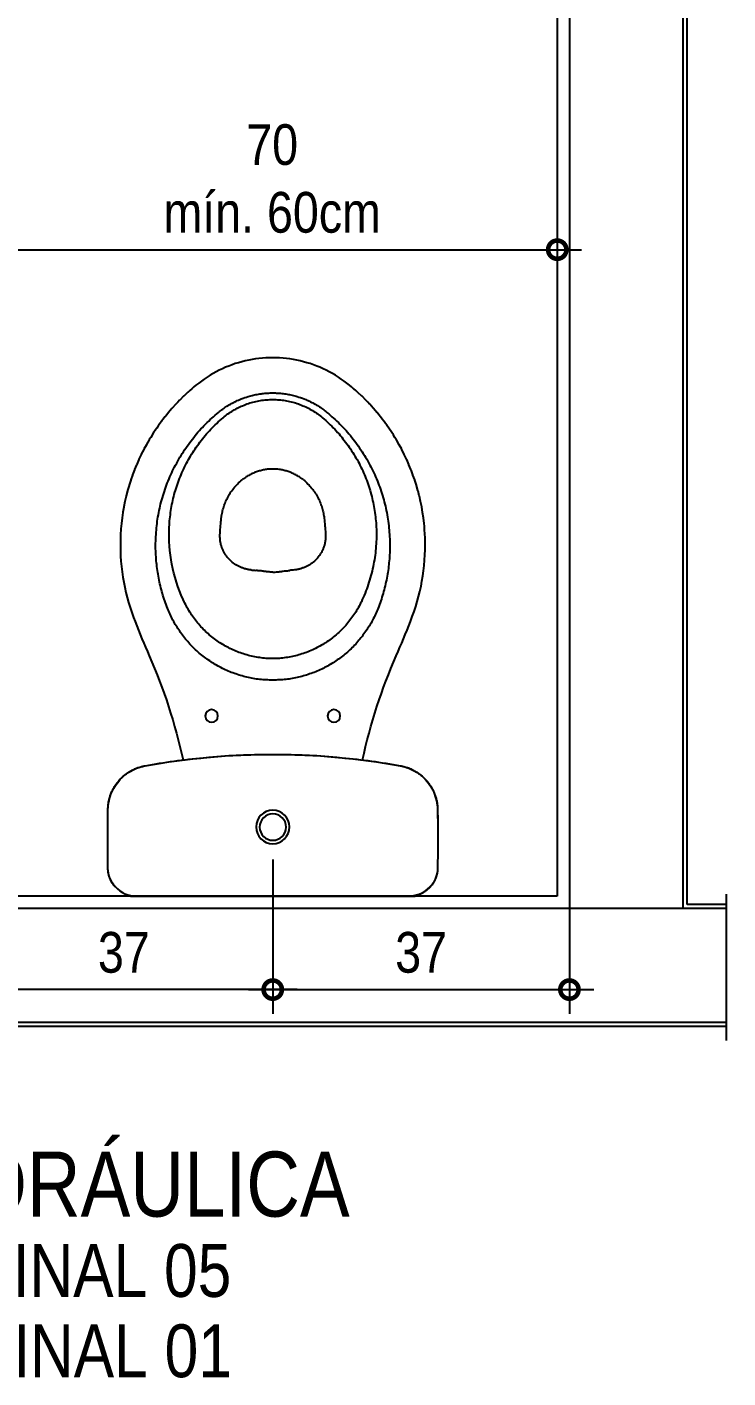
# Model space of a CAD drawing. Header units: metres. Extents: x 3 to 168, y -142 to 28.
# Drawn here: x 33.081 to 33.944, y -58.241 to -56.579 of the extents above; entities that cross this region are included whole.
import ezdxf

# ---------------------------------------------------------------- set-up
doc = ezdxf.new("R2010")
doc.units = ezdxf.units.M
for name, color, linetype in [('ARQ-ALV ACAB', 4, 'Continuous'), ('ARQ-ALV OSSO', 5, 'Continuous'), ('ARQ-AUX', 7, 'Continuous'), ('ARQ-DIM', 2, 'Continuous'), ('ARQ-HID', 2, 'Continuous'), ('ARQ-TXT', 2, 'Continuous')]:
    doc.layers.add(name, color=color, linetype=linetype)
doc.styles.add('Adesa', font='ARIALN.TTF')
doc.dimstyles.new('ADESA 1-0025', dxfattribs={"dimtxt": 0.05, "dimasz": 0.045, "dimexe": 0.03, "dimexo": 0.04, "dimgap": 0.02, "dimtad": 1, "dimtoh": 1, "dimdec": 0, "dimlfac": 100, "dimzin": 4, "dimtxsty": 'Adesa', "dimblk": 'DOTSMALL', "dimcen": 1, "dimdle": 0.03, "dimclrd": 1, "dimclre": 1, "dimclrt": 256, "dimazin": 1, "dimtm": 1e-09, "dimtfac": 1, "dimtdec": 0, "dimtix": 1, "dimtmove": 2, "dimatfit": 0, "dimldrblk": 'DOTSMALL', "dimfxl": 0.8, "dimtvp": 2, "dimtolj": 1, "dimtzin": 0, "dimarcsym": 0})

# ---------------------------------------------------------------- blocks, each defined once
blk = doc.blocks.new('ARQ-HID-BACIA CX')
blk.add_line((-0.0001, -0.175), (-0.0001, 0.175))
for points in [[(-0.0137, -0.1957), (-0.0142, -0.196), (-0.0147, -0.1964), (-0.0153, -0.1968), (-0.0158, -0.1971), (-0.0163, -0.1975), (-0.0168, -0.1978), (-0.0174, -0.1981), (-0.0179, -0.1984), (-0.0185, -0.1987), (-0.019, -0.199), (-0.0196, -0.1993), (-0.0202, -0.1995), (-0.0207, -0.1998), (-0.0213, -0.2), (-0.0219, -0.2003), (-0.0225, -0.2005), (-0.0231, -0.2007), (-0.0237, -0.2009), (-0.0243, -0.2011), (-0.0249, -0.2013), (-0.0255, -0.2015), (-0.0261, -0.2016), (-0.0267, -0.2018), (-0.0273, -0.2019), (-0.0279, -0.2021), (-0.0285, -0.2022), (-0.0292, -0.2023), (-0.0298, -0.2024), (-0.0304, -0.2025), (-0.031, -0.2025), (-0.0316, -0.2026), (-0.0323, -0.2026), (-0.0329, -0.2027), (-0.0335, -0.2027), (-0.0342, -0.2027, -0.00878), (-0.1068, -0.2028), (-0.1079, -0.2027), (-0.1091, -0.2026), (-0.1102, -0.2026), (-0.1114, -0.2025), (-0.1125, -0.2024), (-0.1136, -0.2022), (-0.1148, -0.2021), (-0.1159, -0.2019), (-0.117, -0.2017), (-0.1181, -0.2014), (-0.1192, -0.2012), (-0.1203, -0.2009), (-0.1214, -0.2006), (-0.1225, -0.2002), (-0.1236, -0.1999), (-0.1247, -0.1995), (-0.1258, -0.1991), (-0.1268, -0.1987), (-0.1279, -0.1982), (-0.1289, -0.1978), (-0.13, -0.1973), (-0.131, -0.1968), (-0.132, -0.1962), (-0.133, -0.1957), (-0.134, -0.1951), (-0.135, -0.1945), (-0.1359, -0.1939), (-0.1369, -0.1933), (-0.1378, -0.1926), (-0.1388, -0.192), (-0.1397, -0.1913), (-0.1406, -0.1906), (-0.1415, -0.1899), (-0.1423, -0.1891), (-0.1432, -0.1884), (-0.144, -0.1876), (-0.1449, -0.1868), (-0.1457, -0.186), (-0.1465, -0.1851), (-0.1472, -0.1843), (-0.148, -0.1834), (-0.1487, -0.1826), (-0.1494, -0.1817), (-0.1501, -0.1808), (-0.1508, -0.1799), (-0.1515, -0.1789), (-0.1521, -0.178), (-0.1527, -0.177), (-0.1533, -0.1761), (-0.1539, -0.1751), (-0.1545, -0.1741), (-0.155, -0.1731), (-0.1556, -0.1721), (-0.1561, -0.171), (-0.1566, -0.17), (-0.157, -0.169), (-0.1575, -0.1679), (-0.1579, -0.1668), (-0.1583, -0.1658), (-0.1586, -0.1647), (-0.159, -0.1636), (-0.1593, -0.1625), (-0.1596, -0.1614), (-0.1598, -0.1603), (-0.1601, -0.1592), (-0.1604, -0.158), (-0.1606, -0.1569), (-0.1614, -0.1525), (-0.1622, -0.148), (-0.1629, -0.1436), (-0.1636, -0.1392), (-0.1643, -0.1347), (-0.165, -0.1302), (-0.1657, -0.1258), (-0.1663, -0.1213), (-0.1669, -0.1169), (-0.1675, -0.1124), (-0.168, -0.1079), (-0.1686, -0.1034), (-0.1691, -0.099), (-0.1696, -0.0945), (-0.1701, -0.09), (-0.1705, -0.0855), (-0.1709, -0.081), (-0.1713, -0.0765), (-0.1717, -0.072), (-0.1721, -0.0675), (-0.1724, -0.0631), (-0.1727, -0.0586), (-0.173, -0.0541), (-0.1733, -0.0496), (-0.1735, -0.0451), (-0.1737, -0.0406), (-0.1739, -0.0361), (-0.1741, -0.0315), (-0.1742, -0.027), (-0.1744, -0.0225), (-0.1745, -0.018), (-0.1745, -0.0135), (-0.1746, -0.009), (-0.1746, -0.0045), (-0.1746, 0), (-0.1746, 0.0045), (-0.1746, 0.009), (-0.1745, 0.0135), (-0.1745, 0.018), (-0.1744, 0.0225), (-0.1742, 0.027), (-0.1741, 0.0315), (-0.1739, 0.0361), (-0.1737, 0.0406), (-0.1735, 0.0451), (-0.1733, 0.0496), (-0.173, 0.0541), (-0.1727, 0.0586), (-0.1724, 0.0631), (-0.1721, 0.0675), (-0.1717, 0.072), (-0.1713, 0.0765), (-0.1709, 0.081), (-0.1705, 0.0855), (-0.1701, 0.09), (-0.1696, 0.0945), (-0.1691, 0.099), (-0.1686, 0.1034), (-0.168, 0.1079), (-0.1675, 0.1124), (-0.1669, 0.1169), (-0.1663, 0.1213), (-0.1657, 0.1258), (-0.165, 0.1302), (-0.1643, 0.1347), (-0.1636, 0.1392), (-0.1629, 0.1436), (-0.1622, 0.148), (-0.1614, 0.1525), (-0.1606, 0.1569), (-0.1604, 0.158), (-0.1601, 0.1592), (-0.1598, 0.1603), (-0.1596, 0.1614), (-0.1593, 0.1625), (-0.159, 0.1636), (-0.1586, 0.1647), (-0.1583, 0.1658), (-0.1579, 0.1668), (-0.1575, 0.1679), (-0.157, 0.169), (-0.1566, 0.17), (-0.1561, 0.171), (-0.1556, 0.1721), (-0.155, 0.1731), (-0.1545, 0.1741), (-0.1539, 0.1751), (-0.1533, 0.1761), (-0.1527, 0.177), (-0.1521, 0.178), (-0.1515, 0.1789), (-0.1508, 0.1799), (-0.1501, 0.1808), (-0.1494, 0.1817), (-0.1487, 0.1826), (-0.148, 0.1834), (-0.1472, 0.1843), (-0.1465, 0.1851), (-0.1457, 0.186), (-0.1449, 0.1868), (-0.144, 0.1876), (-0.1432, 0.1884), (-0.1423, 0.1891), (-0.1415, 0.1899), (-0.1406, 0.1906), (-0.1397, 0.1913), (-0.1388, 0.192), (-0.1378, 0.1926), (-0.1369, 0.1933), (-0.1359, 0.1939), (-0.135, 0.1945), (-0.134, 0.1951), (-0.133, 0.1957), (-0.132, 0.1962), (-0.131, 0.1968), (-0.13, 0.1973), (-0.1289, 0.1978), (-0.1279, 0.1982), (-0.1268, 0.1987), (-0.1258, 0.1991), (-0.1247, 0.1995), (-0.1236, 0.1999), (-0.1225, 0.2002), (-0.1214, 0.2006), (-0.1203, 0.2009), (-0.1192, 0.2012), (-0.1181, 0.2014), (-0.117, 0.2017), (-0.1159, 0.2019), (-0.1148, 0.2021), (-0.1136, 0.2022), (-0.1125, 0.2024), (-0.1114, 0.2025), (-0.1102, 0.2026), (-0.1091, 0.2026), (-0.1079, 0.2027), (-0.1068, 0.2028, -0.00878), (-0.0342, 0.2027), (-0.0335, 0.2027), (-0.0329, 0.2027), (-0.0323, 0.2026), (-0.0316, 0.2026), (-0.031, 0.2025), (-0.0304, 0.2025), (-0.0298, 0.2024), (-0.0292, 0.2023), (-0.0285, 0.2022), (-0.0279, 0.2021), (-0.0273, 0.2019), (-0.0267, 0.2018), (-0.0261, 0.2016), (-0.0255, 0.2015), (-0.0249, 0.2013), (-0.0243, 0.2011), (-0.0237, 0.2009), (-0.0231, 0.2007), (-0.0225, 0.2005), (-0.0219, 0.2003), (-0.0213, 0.2), (-0.0207, 0.1998), (-0.0202, 0.1995), (-0.0196, 0.1993), (-0.019, 0.199), (-0.0185, 0.1987), (-0.0179, 0.1984), (-0.0174, 0.1981), (-0.0168, 0.1978), (-0.0163, 0.1975), (-0.0158, 0.1971), (-0.0153, 0.1968), (-0.0147, 0.1964), (-0.0142, 0.196), (-0.0137, 0.1957)], [(-0.1676, 0.1104), (-0.1678, 0.1104), (-0.176, 0.1123), (-0.1842, 0.1142), (-0.1925, 0.1163), (-0.2008, 0.1185), (-0.209, 0.1208), (-0.2171, 0.1231), (-0.2253, 0.1256), (-0.2335, 0.1282), (-0.2415, 0.1309), (-0.2493, 0.1336), (-0.2571, 0.1363), (-0.2648, 0.1392), (-0.2725, 0.1422), (-0.2803, 0.1453), (-0.288, 0.1486), (-0.2958, 0.1519, 0.011149), (-0.3381, 0.1694), (-0.3442, 0.1717), (-0.3503, 0.1739), (-0.3564, 0.1759), (-0.3626, 0.1778), (-0.3689, 0.1795), (-0.3751, 0.181), (-0.3815, 0.1824), (-0.3878, 0.1836), (-0.3942, 0.1847), (-0.4006, 0.1855), (-0.407, 0.1863), (-0.4135, 0.1868), (-0.42, 0.1872), (-0.4264, 0.1875), (-0.4329, 0.1875), (-0.4381, 0.1875), (-0.4384, 0.1875), (-0.4417, 0.1874), (-0.4449, 0.1872), (-0.4453, 0.1872), (-0.4517, 0.1868), (-0.4521, 0.1868), (-0.4553, 0.1865), (-0.4585, 0.1862), (-0.4589, 0.1862), (-0.4653, 0.1854), (-0.4657, 0.1853), (-0.472, 0.1844), (-0.4724, 0.1844), (-0.4788, 0.1833), (-0.4792, 0.1832), (-0.4855, 0.1819), (-0.4859, 0.1818), (-0.4921, 0.1804), (-0.4925, 0.1803), (-0.4988, 0.1787), (-0.4991, 0.1786), (-0.5053, 0.1768), (-0.5057, 0.1767), (-0.5118, 0.1747), (-0.5122, 0.1746), (-0.5183, 0.1725), (-0.5187, 0.1724), (-0.5247, 0.1701), (-0.5251, 0.17), (-0.531, 0.1675), (-0.5314, 0.1674), (-0.5373, 0.1648), (-0.5376, 0.1646), (-0.5435, 0.1618), (-0.5438, 0.1617), (-0.5467, 0.1602), (-0.5496, 0.1588), (-0.5499, 0.1586), (-0.5556, 0.1555), (-0.5559, 0.1553), (-0.5587, 0.1537), (-0.5615, 0.1521), (-0.5618, 0.1519), (-0.5646, 0.1502), (-0.5674, 0.1485), (-0.5677, 0.1484), (-0.5704, 0.1466), (-0.5731, 0.1448), (-0.5734, 0.1446), (-0.5761, 0.1428), (-0.5788, 0.1409), (-0.579, 0.1407), (-0.5817, 0.1388), (-0.5843, 0.1369), (-0.5846, 0.1367), (-0.5872, 0.1347), (-0.5897, 0.1327), (-0.59, 0.1325), (-0.5925, 0.1305), (-0.595, 0.1284), (-0.5953, 0.1282), (-0.6002, 0.124), (-0.6005, 0.1237), (-0.6053, 0.1194), (-0.6055, 0.1191), (-0.6079, 0.1169), (-0.6102, 0.1146), (-0.6105, 0.1144), (-0.6151, 0.1098), (-0.6153, 0.1095), (-0.6197, 0.1048), (-0.62, 0.1045), (-0.6221, 0.1021), (-0.6243, 0.0997), (-0.6245, 0.0994), (-0.6266, 0.097), (-0.6287, 0.0945), (-0.6314, 0.0911), (-0.6339, 0.0877), (-0.6364, 0.0842), (-0.6388, 0.0807), (-0.641, 0.0771), (-0.6432, 0.0734), (-0.6452, 0.0696), (-0.6472, 0.0658), (-0.649, 0.062), (-0.6508, 0.0581), (-0.6524, 0.0541), (-0.6539, 0.0501), (-0.6553, 0.0461), (-0.6565, 0.042), (-0.6577, 0.0379), (-0.6587, 0.0338), (-0.6596, 0.0296), (-0.6604, 0.0254), (-0.6611, 0.0212), (-0.6617, 0.017), (-0.6621, 0.0128), (-0.6624, 0.0085), (-0.6626, 0.0043), (-0.6626, 0), (-0.6626, -0.0043), (-0.6624, -0.0085), (-0.6621, -0.0128), (-0.6617, -0.017), (-0.6611, -0.0212), (-0.6604, -0.0254), (-0.6596, -0.0296), (-0.6587, -0.0338), (-0.6577, -0.0379), (-0.6565, -0.042), (-0.6553, -0.0461), (-0.6539, -0.0501), (-0.6524, -0.0541), (-0.6508, -0.0581), (-0.649, -0.062), (-0.6472, -0.0658), (-0.6452, -0.0696), (-0.6432, -0.0734), (-0.641, -0.0771), (-0.6388, -0.0807), (-0.6364, -0.0842), (-0.6339, -0.0877), (-0.6314, -0.0911), (-0.6287, -0.0945), (-0.6266, -0.097), (-0.6245, -0.0994), (-0.6243, -0.0997), (-0.6221, -0.1021), (-0.62, -0.1045), (-0.6197, -0.1048), (-0.6153, -0.1095), (-0.6151, -0.1098), (-0.6105, -0.1144), (-0.6102, -0.1146), (-0.6079, -0.1169), (-0.6055, -0.1191), (-0.6053, -0.1194), (-0.6005, -0.1237), (-0.6002, -0.124), (-0.5953, -0.1282), (-0.595, -0.1284), (-0.5925, -0.1305), (-0.59, -0.1325), (-0.5897, -0.1327), (-0.5872, -0.1347), (-0.5846, -0.1367), (-0.5843, -0.1369), (-0.5817, -0.1388), (-0.579, -0.1407), (-0.5788, -0.1409), (-0.5761, -0.1428), (-0.5734, -0.1446), (-0.5731, -0.1448), (-0.5704, -0.1466), (-0.5677, -0.1484), (-0.5674, -0.1485), (-0.5646, -0.1502), (-0.5618, -0.1519), (-0.5615, -0.1521), (-0.5587, -0.1537), (-0.5559, -0.1553), (-0.5556, -0.1555), (-0.5499, -0.1586), (-0.5496, -0.1588), (-0.5467, -0.1602), (-0.5438, -0.1617), (-0.5435, -0.1618), (-0.5376, -0.1646), (-0.5373, -0.1648), (-0.5314, -0.1674), (-0.531, -0.1675), (-0.5251, -0.17), (-0.5247, -0.1701), (-0.5187, -0.1724), (-0.5183, -0.1725), (-0.5122, -0.1746), (-0.5118, -0.1747), (-0.5057, -0.1767), (-0.5053, -0.1768), (-0.4991, -0.1786), (-0.4988, -0.1787), (-0.4925, -0.1803), (-0.4921, -0.1804), (-0.4859, -0.1818), (-0.4855, -0.1819), (-0.4792, -0.1832), (-0.4788, -0.1833), (-0.4724, -0.1844), (-0.472, -0.1844), (-0.4657, -0.1853), (-0.4653, -0.1854), (-0.4589, -0.1862), (-0.4585, -0.1862), (-0.4553, -0.1865), (-0.4521, -0.1868), (-0.4517, -0.1868), (-0.4453, -0.1872), (-0.4449, -0.1872), (-0.4417, -0.1874), (-0.4384, -0.1875), (-0.4381, -0.1875), (-0.4316, -0.1875), (-0.4251, -0.1874), (-0.4186, -0.1872), (-0.4121, -0.1867), (-0.4057, -0.1861), (-0.3992, -0.1854), (-0.3928, -0.1844), (-0.3864, -0.1834), (-0.3801, -0.1821), (-0.3738, -0.1807), (-0.3675, -0.1791), (-0.3613, -0.1774), (-0.3551, -0.1755), (-0.349, -0.1735), (-0.3429, -0.1713), (-0.3381, -0.1694, 0.011149), (-0.2958, -0.1519), (-0.288, -0.1486), (-0.2803, -0.1453), (-0.2725, -0.1422), (-0.2648, -0.1392), (-0.2571, -0.1363), (-0.2493, -0.1336), (-0.2415, -0.1309), (-0.2335, -0.1282), (-0.2253, -0.1256), (-0.2171, -0.1231), (-0.209, -0.1208), (-0.2008, -0.1185), (-0.1925, -0.1163), (-0.1842, -0.1142), (-0.176, -0.1123), (-0.1678, -0.1104), (-0.1676, -0.1104)], [(-0.0131, 0.195, 0.018828), (-0.0135, 0.1954)], [(-0.0133, -0.1951), (-0.0133, -0.1951), (-0.0133, -0.1951), (-0.0133, -0.1951), (-0.0132, -0.1951), (-0.0132, -0.195), (-0.0132, -0.195), (-0.0131, -0.1949), (-0.013, -0.1948), (-0.0129, -0.1947), (-0.0128, -0.1946), (-0.0126, -0.1945), (-0.0125, -0.1943), (-0.0116, -0.1935, 0.212488), (-0.0001, -0.1677), (-0.0001, 0.1677, 0.212488), (-0.0116, 0.1935), (-0.0125, 0.1943), (-0.0126, 0.1945), (-0.0128, 0.1946), (-0.0129, 0.1947), (-0.013, 0.1948), (-0.0131, 0.1949), (-0.0132, 0.195), (-0.0132, 0.195), (-0.0132, 0.1951), (-0.0133, 0.1951), (-0.0133, 0.1951), (-0.0133, 0.1951)], [(-0.0123, 0.1942, 0.002919), (-0.0115, 0.1935)], [(-0.5122, 0.0378), (-0.511, 0.0393), (-0.5098, 0.0407), (-0.5085, 0.042), (-0.5072, 0.0433), (-0.5059, 0.0446), (-0.5046, 0.0458), (-0.5032, 0.047), (-0.5018, 0.0482), (-0.5004, 0.0493), (-0.499, 0.0503), (-0.4975, 0.0514), (-0.496, 0.0523), (-0.4946, 0.0533), (-0.493, 0.0542), (-0.4915, 0.055), (-0.49, 0.0558), (-0.4884, 0.0566), (-0.4869, 0.0573), (-0.4853, 0.058), (-0.4838, 0.0587), (-0.4822, 0.0593), (-0.4806, 0.0598), (-0.4791, 0.0603), (-0.4775, 0.0608), (-0.4759, 0.0613), (-0.4744, 0.0617), (-0.4728, 0.062), (-0.4713, 0.0623), (-0.4697, 0.0626), (-0.4682, 0.0629), (-0.4667, 0.0631), (-0.4651, 0.0633, -0.008966), (-0.4466, 0.0649, -0.016113), (-0.4436, 0.065), (-0.4426, 0.065), (-0.4418, 0.065), (-0.4409, 0.0649), (-0.4401, 0.0649), (-0.4393, 0.0648), (-0.4384, 0.0647), (-0.4376, 0.0646), (-0.4368, 0.0645), (-0.436, 0.0644), (-0.4352, 0.0642), (-0.4344, 0.064), (-0.4336, 0.0639), (-0.4328, 0.0637), (-0.4321, 0.0635), (-0.4313, 0.0632), (-0.4305, 0.063), (-0.4298, 0.0627), (-0.429, 0.0625), (-0.4282, 0.0622), (-0.4275, 0.0619), (-0.4267, 0.0616), (-0.426, 0.0612), (-0.4253, 0.0609), (-0.4245, 0.0605), (-0.4238, 0.0602), (-0.423, 0.0598), (-0.4223, 0.0593), (-0.4216, 0.0589), (-0.4209, 0.0585), (-0.4201, 0.058), (-0.4194, 0.0575), (-0.4187, 0.057), (-0.4174, 0.056), (-0.416, 0.0549), (-0.4148, 0.0537), (-0.4135, 0.0525), (-0.4123, 0.0512), (-0.4111, 0.0499), (-0.41, 0.0485), (-0.4089, 0.047), (-0.4079, 0.0455), (-0.407, 0.0439), (-0.4061, 0.0422), (-0.4053, 0.0406), (-0.4049, 0.0397), (-0.4045, 0.0389), (-0.4042, 0.038), (-0.4039, 0.0372), (-0.4036, 0.0363), (-0.4033, 0.0354), (-0.403, 0.0346), (-0.4028, 0.0337), (-0.4025, 0.0328), (-0.4023, 0.0319), (-0.4021, 0.0311), (-0.402, 0.0302), (-0.4018, 0.0293), (-0.4017, 0.0285), (-0.4016, 0.0276), (-0.4015, 0.0267, -0.000598), (-0.4009, 0.0209)], [(-0.3986, 0, 0.006359), (-0.3992, 0.0061), (-0.3992, 0.0064), (-0.3992, 0.0066), (-0.3993, 0.0072), (-0.3993, 0.0075), (-0.3993, 0.0077), (-0.3994, 0.0083), (-0.3994, 0.0086), (-0.3995, 0.0091), (-0.3995, 0.0094), (-0.3996, 0.01), (-0.3996, 0.0103), (-0.3997, 0.0108), (-0.3998, 0.0117), (-0.3999, 0.0123), (-0.4, 0.0129), (-0.4002, 0.0144), (-0.4003, 0.0154), (-0.4003, 0.0159), (-0.4004, 0.0164), (-0.4005, 0.0169), (-0.4005, 0.0174), (-0.4006, 0.0179), (-0.4006, 0.0184), (-0.4007, 0.0189), (-0.4008, 0.0194), (-0.4008, 0.0199), (-0.4009, 0.0204), (-0.4009, 0.0209)], [(-0.3986, 0, -0.006359), (-0.3992, -0.0061), (-0.3992, -0.0064), (-0.3992, -0.0066), (-0.3993, -0.0072), (-0.3993, -0.0075), (-0.3993, -0.0077), (-0.3994, -0.0083), (-0.3994, -0.0086), (-0.3995, -0.0091), (-0.3995, -0.0094), (-0.3996, -0.01), (-0.3996, -0.0103), (-0.3997, -0.0108), (-0.3998, -0.0117), (-0.3999, -0.0123), (-0.4, -0.0129), (-0.4002, -0.0144), (-0.4003, -0.0154), (-0.4003, -0.0159), (-0.4004, -0.0164), (-0.4005, -0.0169), (-0.4005, -0.0174), (-0.4006, -0.0179), (-0.4006, -0.0184), (-0.4007, -0.0189), (-0.4008, -0.0194), (-0.4008, -0.0199), (-0.4009, -0.0204), (-0.4009, -0.0209)], [(-0.4015, -0.0267), (-0.4016, -0.0276), (-0.4017, -0.0285), (-0.4018, -0.0293), (-0.402, -0.0302), (-0.4021, -0.0311), (-0.4023, -0.0319), (-0.4025, -0.0328), (-0.4028, -0.0337), (-0.403, -0.0346), (-0.4033, -0.0354), (-0.4036, -0.0363), (-0.4039, -0.0372), (-0.4042, -0.038), (-0.4045, -0.0389), (-0.4049, -0.0397), (-0.4053, -0.0406), (-0.4061, -0.0422), (-0.407, -0.0439), (-0.4079, -0.0455), (-0.4089, -0.047), (-0.41, -0.0485), (-0.4111, -0.0499), (-0.4123, -0.0512), (-0.4135, -0.0525), (-0.4148, -0.0537), (-0.416, -0.0549), (-0.4174, -0.056), (-0.4187, -0.057), (-0.4194, -0.0575), (-0.4201, -0.058), (-0.4209, -0.0585), (-0.4216, -0.0589), (-0.4223, -0.0593), (-0.423, -0.0598), (-0.4238, -0.0602), (-0.4245, -0.0605), (-0.4253, -0.0609), (-0.426, -0.0612), (-0.4267, -0.0616), (-0.4275, -0.0619), (-0.4282, -0.0622), (-0.429, -0.0625), (-0.4298, -0.0627), (-0.4305, -0.063), (-0.4313, -0.0632), (-0.4321, -0.0635), (-0.4328, -0.0637), (-0.4336, -0.0639), (-0.4344, -0.064), (-0.4352, -0.0642), (-0.436, -0.0644), (-0.4368, -0.0645), (-0.4376, -0.0646), (-0.4384, -0.0647), (-0.4393, -0.0648), (-0.4401, -0.0649), (-0.4409, -0.0649), (-0.4418, -0.065), (-0.4426, -0.065), (-0.4436, -0.065, -0.016113), (-0.4466, -0.0649, -0.008966), (-0.4651, -0.0633), (-0.4667, -0.0631), (-0.4682, -0.0629), (-0.4697, -0.0626), (-0.4713, -0.0623), (-0.4728, -0.062), (-0.4744, -0.0617), (-0.4759, -0.0613), (-0.4775, -0.0608), (-0.4791, -0.0603), (-0.4806, -0.0598), (-0.4822, -0.0593), (-0.4838, -0.0587), (-0.4853, -0.058), (-0.4869, -0.0573), (-0.4884, -0.0566), (-0.49, -0.0558), (-0.4915, -0.055), (-0.493, -0.0542), (-0.4946, -0.0533), (-0.496, -0.0523), (-0.4975, -0.0514), (-0.499, -0.0503), (-0.5004, -0.0493), (-0.5018, -0.0482), (-0.5032, -0.047), (-0.5046, -0.0458), (-0.5059, -0.0446), (-0.5072, -0.0433), (-0.5085, -0.042), (-0.5098, -0.0407), (-0.511, -0.0393), (-0.5122, -0.0378)], [(-0.4015, -0.0267, 0.000598), (-0.4009, -0.0209)], [(-0.0136, -0.1955, 0.018828), (-0.0132, -0.1951)]]:
    blk.add_lwpolyline(points, format="xyb")
at = {"ltscale": 0.000466036}
blk.add_lwpolyline([(-0.0133, -0.1951), (-0.0133, -0.1952, -0.017665), (-0.0136, -0.1955, -0.039631), (-0.0138, -0.1956, -0.158216), (-0.0342, -0.2027, -0.008778), (-0.1068, -0.2027), (-0.1095, -0.2026), (-0.1122, -0.2023), (-0.1149, -0.202), (-0.1176, -0.2014), (-0.1203, -0.2008), (-0.1229, -0.2), (-0.1255, -0.1991), (-0.128, -0.1981), (-0.1305, -0.1969), (-0.1329, -0.1957), (-0.1352, -0.1943), (-0.1375, -0.1928), (-0.1397, -0.1912), (-0.1418, -0.1894), (-0.1439, -0.1876), (-0.1458, -0.1857), (-0.1477, -0.1837), (-0.1494, -0.1816), (-0.151, -0.1794), (-0.1526, -0.1772), (-0.154, -0.1748), (-0.1553, -0.1724), (-0.1565, -0.17), (-0.1575, -0.1675), (-0.1585, -0.1649), (-0.1593, -0.1623), (-0.16, -0.1597), (-0.1605, -0.1569, -0.044623), (-0.1746, 0, -0.044623), (-0.1605, 0.1569), (-0.16, 0.1597), (-0.1593, 0.1623), (-0.1585, 0.1649), (-0.1575, 0.1675), (-0.1565, 0.17), (-0.1553, 0.1724), (-0.154, 0.1748), (-0.1526, 0.1772), (-0.151, 0.1794), (-0.1494, 0.1816), (-0.1477, 0.1837), (-0.1458, 0.1857), (-0.1439, 0.1876), (-0.1418, 0.1894), (-0.1397, 0.1912), (-0.1375, 0.1928), (-0.1352, 0.1943), (-0.1329, 0.1957), (-0.1305, 0.1969), (-0.128, 0.1981), (-0.1255, 0.1991), (-0.1229, 0.2), (-0.1203, 0.2008), (-0.1176, 0.2014), (-0.1149, 0.202), (-0.1122, 0.2023), (-0.1095, 0.2026), (-0.1068, 0.2027, -0.008778), (-0.0342, 0.2027, -0.158216), (-0.0138, 0.1956, -0.039631), (-0.0136, 0.1955, -0.017665), (-0.0133, 0.1952), (-0.0133, 0.1951)], format="xyb", dxfattribs=at)
at = {"ltscale": 0.00311}
for points in [[(-0.1068, 0.2021), (-0.1068, 0.2027)], [(-0.1068, -0.2021), (-0.1068, -0.2027)]]:
    blk.add_lwpolyline(points, dxfattribs=at)
at = {"ltscale": 0.00156}
blk.add_lwpolyline([(-0.0131, 0.1951), (-0.0133, 0.1953)], dxfattribs=at)
for points in [[(-0.0133, 0.1951), (-0.0133, 0.1951)], [(-0.0115, 0.1936), (-0.0109, 0.1931), (-0.0103, 0.1925), (-0.0097, 0.1919), (-0.0091, 0.1913), (-0.0086, 0.1907), (-0.008, 0.19), (-0.0075, 0.1894), (-0.007, 0.1887), (-0.0065, 0.1881), (-0.006, 0.1874), (-0.0055, 0.1867), (-0.0051, 0.186), (-0.0047, 0.1853), (-0.0043, 0.1845), (-0.0039, 0.1838), (-0.0035, 0.1831), (-0.0031, 0.1823), (-0.0028, 0.1815), (-0.0025, 0.1808), (-0.0022, 0.18), (-0.0019, 0.1792), (-0.0016, 0.1784), (-0.0014, 0.1776), (-0.0012, 0.1768), (-0.001, 0.176), (-0.0008, 0.1752), (-0.0006, 0.1744), (-0.0005, 0.1736), (-0.0003, 0.1728), (-0.0002, 0.1719), (-0.0001, 0.1711), (-0.0001, 0.1703), (0, 0.1694), (0, 0.1686), (0, 0.1678)], [(0, 0.1677), (0, -0.1677)], [(-0.5122, 0.0378), (-0.513, 0.0368), (-0.5137, 0.0358), (-0.5145, 0.0348), (-0.5152, 0.0338), (-0.5159, 0.0327), (-0.5165, 0.0316), (-0.5172, 0.0306), (-0.5178, 0.0295), (-0.5185, 0.0283), (-0.519, 0.0272), (-0.5196, 0.0261), (-0.5202, 0.0249), (-0.5207, 0.0237), (-0.5212, 0.0225), (-0.5217, 0.0214), (-0.5221, 0.0201), (-0.5225, 0.0189), (-0.5229, 0.0177), (-0.5233, 0.0165), (-0.5236, 0.0152), (-0.524, 0.014), (-0.5243, 0.0127), (-0.5245, 0.0115), (-0.5248, 0.0102), (-0.525, 0.009), (-0.5251, 0.0077), (-0.5253, 0.0064), (-0.5254, 0.0051), (-0.5255, 0.0039), (-0.5256, 0.0026), (-0.5256, 0.0013), (-0.5256, 0), (-0.5256, -0.0013), (-0.5256, -0.0026), (-0.5255, -0.0039), (-0.5254, -0.0051), (-0.5253, -0.0064), (-0.5251, -0.0077), (-0.525, -0.009), (-0.5248, -0.0102), (-0.5245, -0.0115), (-0.5243, -0.0127), (-0.524, -0.014), (-0.5236, -0.0152), (-0.5233, -0.0165), (-0.5229, -0.0177), (-0.5225, -0.0189), (-0.5221, -0.0201), (-0.5217, -0.0214), (-0.5212, -0.0225), (-0.5207, -0.0237), (-0.5202, -0.0249), (-0.5196, -0.0261), (-0.519, -0.0272), (-0.5185, -0.0283), (-0.5178, -0.0295), (-0.5172, -0.0306), (-0.5165, -0.0316), (-0.5159, -0.0327), (-0.5152, -0.0337), (-0.5145, -0.0348), (-0.5137, -0.0358), (-0.513, -0.0368), (-0.5122, -0.0378)], [(-0.0115, -0.1936), (-0.0116, -0.1938), (-0.0117, -0.1938), (-0.0119, -0.194), (-0.0123, -0.1944), (-0.0126, -0.1947), (-0.0128, -0.1948), (-0.0129, -0.1949), (-0.013, -0.1949), (-0.013, -0.195), (-0.0131, -0.195), (-0.0131, -0.1951)]]:
    blk.add_lwpolyline(points)
at = {"ltscale": 0.00179}
for points in [[(-0.0004, 0.1677), (-0.0001, 0.1677)], [(-0.0004, -0.1677), (-0.0001, -0.1677)]]:
    blk.add_lwpolyline(points, dxfattribs=at)
for points in [[(-0.2659, 0), (-0.2659, -0.002), (-0.266, -0.004), (-0.2661, -0.006), (-0.2662, -0.008), (-0.2663, -0.01), (-0.2664, -0.012), (-0.2666, -0.014), (-0.2668, -0.016), (-0.267, -0.018), (-0.2673, -0.02), (-0.2676, -0.022), (-0.2679, -0.024), (-0.2683, -0.026), (-0.2687, -0.0279), (-0.2691, -0.0299), (-0.2696, -0.0318), (-0.27, -0.0338), (-0.2705, -0.0357), (-0.2711, -0.0377), (-0.2716, -0.0396), (-0.2722, -0.0415), (-0.2728, -0.0434), (-0.2735, -0.0453), (-0.2741, -0.0472), (-0.2748, -0.0491), (-0.2755, -0.051), (-0.2763, -0.0528), (-0.2771, -0.0547), (-0.2779, -0.0565), (-0.2787, -0.0584), (-0.2796, -0.0602), (-0.2804, -0.062), (-0.2813, -0.0638), (-0.2823, -0.0656), (-0.2832, -0.0673), (-0.2842, -0.0691), (-0.2852, -0.0708), (-0.2863, -0.0725), (-0.2873, -0.0742), (-0.2884, -0.0759), (-0.2895, -0.0776), (-0.2907, -0.0793), (-0.2918, -0.0809), (-0.293, -0.0825), (-0.2942, -0.0841), (-0.2954, -0.0857), (-0.2967, -0.0873), (-0.2979, -0.0888), (-0.2992, -0.0904), (-0.3005, -0.0919), (-0.3019, -0.0934), (-0.3032, -0.0949), (-0.3046, -0.0963), (-0.306, -0.0978), (-0.3074, -0.0992), (-0.3089, -0.1006), (-0.3103, -0.102), (-0.3118, -0.1033), (-0.3133, -0.1046), (-0.3149, -0.106), (-0.3164, -0.1072), (-0.3179, -0.1085), (-0.3195, -0.1098), (-0.3211, -0.111), (-0.3227, -0.1122), (-0.3244, -0.1133), (-0.326, -0.1145), (-0.3277, -0.1156), (-0.3293, -0.1167), (-0.331, -0.1178), (-0.3327, -0.1189), (-0.3344, -0.1199), (-0.3362, -0.1209), (-0.3379, -0.1219), (-0.3397, -0.1228), (-0.3415, -0.1237), (-0.3433, -0.1246), (-0.3451, -0.1255), (-0.3469, -0.1263), (-0.3488, -0.1271), (-0.3506, -0.1279), (-0.3525, -0.1287), (-0.3543, -0.1295), (-0.3566, -0.1304), (-0.3588, -0.1312), (-0.3611, -0.132), (-0.3634, -0.1328), (-0.3657, -0.1336), (-0.368, -0.1343), (-0.3703, -0.1351), (-0.3726, -0.1357), (-0.3749, -0.1364), (-0.3772, -0.137), (-0.3796, -0.1376), (-0.3819, -0.1382), (-0.3843, -0.1388), (-0.3866, -0.1393), (-0.389, -0.1398), (-0.3913, -0.1402), (-0.3937, -0.1407), (-0.3961, -0.1411), (-0.3985, -0.1415), (-0.4008, -0.1419), (-0.4032, -0.1422), (-0.4056, -0.1425), (-0.408, -0.1428), (-0.4104, -0.143), (-0.4128, -0.1433), (-0.4152, -0.1435), (-0.4176, -0.1436), (-0.42, -0.1438), (-0.4225, -0.1439), (-0.4249, -0.144), (-0.4273, -0.1441), (-0.4297, -0.1441), (-0.4321, -0.1441), (-0.4345, -0.1441), (-0.4369, -0.144), (-0.4396, -0.1439), (-0.4423, -0.1437), (-0.4451, -0.1436), (-0.4478, -0.1434), (-0.4505, -0.1432), (-0.4532, -0.143), (-0.4559, -0.1427), (-0.4586, -0.1424), (-0.4613, -0.142), (-0.4639, -0.1416), (-0.4666, -0.1412), (-0.4693, -0.1407), (-0.472, -0.1402), (-0.4746, -0.1397), (-0.4773, -0.1391), (-0.4799, -0.1385), (-0.4826, -0.1379), (-0.4852, -0.1372), (-0.4878, -0.1365), (-0.4904, -0.1358), (-0.493, -0.135), (-0.4956, -0.1342), (-0.4982, -0.1333), (-0.5008, -0.1325), (-0.5033, -0.1316), (-0.5059, -0.1306), (-0.5084, -0.1297), (-0.5109, -0.1287), (-0.5135, -0.1276), (-0.516, -0.1266), (-0.5184, -0.1255), (-0.5209, -0.1243), (-0.5234, -0.1232), (-0.5258, -0.122), (-0.5282, -0.1208), (-0.5306, -0.1195), (-0.533, -0.1182), (-0.5354, -0.1169), (-0.5378, -0.1156), (-0.5401, -0.1142), (-0.5424, -0.1128), (-0.5447, -0.1114), (-0.547, -0.1099), (-0.5493, -0.1084), (-0.5515, -0.1069), (-0.5538, -0.1053), (-0.556, -0.1038), (-0.5581, -0.1022), (-0.5603, -0.1005), (-0.5625, -0.0989), (-0.5646, -0.0972), (-0.5667, -0.0955), (-0.5688, -0.0937), (-0.5708, -0.092), (-0.5729, -0.0902), (-0.5749, -0.0883), (-0.5769, -0.0865), (-0.5788, -0.0846), (-0.5808, -0.0827), (-0.5827, -0.0808), (-0.5846, -0.0788), (-0.5864, -0.0769), (-0.5882, -0.0748), (-0.59, -0.0728), (-0.5918, -0.0708), (-0.5936, -0.0688), (-0.5954, -0.0667), (-0.5964, -0.0654), (-0.5974, -0.0642), (-0.5983, -0.0629), (-0.5993, -0.0616), (-0.6003, -0.0603), (-0.6012, -0.059), (-0.6021, -0.0576), (-0.6029, -0.0563), (-0.6038, -0.0549), (-0.6046, -0.0535), (-0.6054, -0.0521), (-0.6062, -0.0507), (-0.607, -0.0493), (-0.6077, -0.0479), (-0.6084, -0.0465), (-0.6091, -0.045), (-0.6098, -0.0436), (-0.6105, -0.0421), (-0.6111, -0.0406), (-0.6119, -0.0387), (-0.6127, -0.0366), (-0.6135, -0.0343), (-0.6142, -0.0321), (-0.6148, -0.0302), (-0.6153, -0.0286), (-0.6157, -0.027), (-0.6161, -0.0255), (-0.6165, -0.0239), (-0.6169, -0.0224), (-0.6172, -0.0208), (-0.6175, -0.0192), (-0.6178, -0.0176), (-0.618, -0.016), (-0.6183, -0.0144), (-0.6185, -0.0129), (-0.6187, -0.0113), (-0.6188, -0.0097), (-0.619, -0.0081), (-0.6191, -0.0065), (-0.6191, -0.0048), (-0.6192, -0.0032), (-0.6192, -0.0016), (-0.6193, 0), (-0.6192, 0.0016), (-0.6192, 0.0032), (-0.6191, 0.0048), (-0.6191, 0.0065), (-0.619, 0.0081), (-0.6188, 0.0097), (-0.6187, 0.0113), (-0.6185, 0.0129), (-0.6183, 0.0144), (-0.618, 0.016), (-0.6178, 0.0176), (-0.6175, 0.0192), (-0.6172, 0.0208), (-0.6169, 0.0224), (-0.6165, 0.0239), (-0.6161, 0.0255), (-0.6157, 0.027), (-0.6153, 0.0286), (-0.6148, 0.0302), (-0.6142, 0.0321), (-0.6135, 0.0343), (-0.6127, 0.0366), (-0.6119, 0.0387), (-0.6111, 0.0406), (-0.6105, 0.0421), (-0.6098, 0.0436), (-0.6091, 0.045), (-0.6084, 0.0465), (-0.6077, 0.0479), (-0.607, 0.0493), (-0.6062, 0.0507), (-0.6054, 0.0521), (-0.6046, 0.0535), (-0.6038, 0.0549), (-0.6029, 0.0563), (-0.6021, 0.0576), (-0.6012, 0.059), (-0.6003, 0.0603), (-0.5993, 0.0616), (-0.5983, 0.0629), (-0.5974, 0.0642), (-0.5964, 0.0654), (-0.5954, 0.0667), (-0.5936, 0.0688), (-0.5918, 0.0708), (-0.59, 0.0728), (-0.5882, 0.0748), (-0.5864, 0.0769), (-0.5846, 0.0788), (-0.5827, 0.0808), (-0.5808, 0.0827), (-0.5788, 0.0846), (-0.5769, 0.0865), (-0.5749, 0.0883), (-0.5729, 0.0902), (-0.5708, 0.092), (-0.5688, 0.0937), (-0.5667, 0.0955), (-0.5646, 0.0972), (-0.5625, 0.0989), (-0.5603, 0.1005), (-0.5581, 0.1022), (-0.556, 0.1038), (-0.5538, 0.1053), (-0.5515, 0.1069), (-0.5493, 0.1084), (-0.547, 0.1099), (-0.5447, 0.1114), (-0.5424, 0.1128), (-0.5401, 0.1142), (-0.5378, 0.1156), (-0.5354, 0.1169), (-0.533, 0.1182), (-0.5306, 0.1195), (-0.5282, 0.1208), (-0.5258, 0.122), (-0.5234, 0.1232), (-0.5209, 0.1243), (-0.5184, 0.1255), (-0.516, 0.1266), (-0.5135, 0.1276), (-0.5109, 0.1287), (-0.5084, 0.1297), (-0.5059, 0.1306), (-0.5033, 0.1316), (-0.5008, 0.1325), (-0.4982, 0.1333), (-0.4956, 0.1342), (-0.493, 0.135), (-0.4904, 0.1358), (-0.4878, 0.1365), (-0.4852, 0.1372), (-0.4826, 0.1379), (-0.4799, 0.1385), (-0.4773, 0.1391), (-0.4746, 0.1397), (-0.472, 0.1402), (-0.4693, 0.1407), (-0.4666, 0.1412), (-0.4639, 0.1416), (-0.4613, 0.142), (-0.4586, 0.1424), (-0.4559, 0.1427), (-0.4532, 0.143), (-0.4505, 0.1432), (-0.4478, 0.1434), (-0.4451, 0.1436), (-0.4423, 0.1437), (-0.4396, 0.1439), (-0.4369, 0.144), (-0.4345, 0.1441), (-0.4321, 0.1441), (-0.4297, 0.1441), (-0.4273, 0.1441), (-0.4249, 0.144), (-0.4225, 0.1439), (-0.42, 0.1438), (-0.4176, 0.1436), (-0.4152, 0.1435), (-0.4128, 0.1433), (-0.4104, 0.143), (-0.408, 0.1428), (-0.4056, 0.1425), (-0.4032, 0.1422), (-0.4008, 0.1419), (-0.3985, 0.1415), (-0.3961, 0.1411), (-0.3937, 0.1407), (-0.3913, 0.1402), (-0.389, 0.1398), (-0.3866, 0.1393), (-0.3843, 0.1388), (-0.3819, 0.1382), (-0.3796, 0.1376), (-0.3772, 0.137), (-0.3749, 0.1364), (-0.3726, 0.1357), (-0.3703, 0.1351), (-0.368, 0.1343), (-0.3657, 0.1336), (-0.3634, 0.1328), (-0.3611, 0.132), (-0.3588, 0.1312), (-0.3566, 0.1304), (-0.3543, 0.1295), (-0.3525, 0.1287), (-0.3506, 0.1279), (-0.3488, 0.1271), (-0.3469, 0.1263), (-0.3451, 0.1255), (-0.3433, 0.1246), (-0.3415, 0.1237), (-0.3397, 0.1228), (-0.3379, 0.1219), (-0.3362, 0.1209), (-0.3344, 0.1199), (-0.3327, 0.1189), (-0.331, 0.1178), (-0.3293, 0.1167), (-0.3277, 0.1156), (-0.326, 0.1145), (-0.3244, 0.1133), (-0.3227, 0.1122), (-0.3211, 0.111), (-0.3195, 0.1098), (-0.3179, 0.1085), (-0.3164, 0.1072), (-0.3149, 0.106), (-0.3133, 0.1046), (-0.3118, 0.1033), (-0.3103, 0.102), (-0.3089, 0.1006), (-0.3074, 0.0992), (-0.306, 0.0978), (-0.3046, 0.0963), (-0.3032, 0.0949), (-0.3019, 0.0934), (-0.3005, 0.0919), (-0.2992, 0.0904), (-0.2979, 0.0888), (-0.2967, 0.0873), (-0.2954, 0.0857), (-0.2942, 0.0841), (-0.293, 0.0825), (-0.2918, 0.0809), (-0.2907, 0.0793), (-0.2895, 0.0776), (-0.2884, 0.0759), (-0.2873, 0.0742), (-0.2863, 0.0725), (-0.2852, 0.0708), (-0.2842, 0.0691), (-0.2832, 0.0673), (-0.2823, 0.0656), (-0.2813, 0.0638), (-0.2804, 0.062), (-0.2796, 0.0602), (-0.2787, 0.0584), (-0.2779, 0.0565), (-0.2771, 0.0547), (-0.2763, 0.0528), (-0.2755, 0.051), (-0.2748, 0.0491), (-0.2741, 0.0472), (-0.2735, 0.0453), (-0.2728, 0.0434), (-0.2722, 0.0415), (-0.2716, 0.0396), (-0.2711, 0.0377), (-0.2705, 0.0357), (-0.27, 0.0338), (-0.2696, 0.0318), (-0.2691, 0.0299), (-0.2687, 0.0279), (-0.2683, 0.026), (-0.2679, 0.024), (-0.2676, 0.022), (-0.2673, 0.02), (-0.267, 0.018), (-0.2668, 0.016), (-0.2666, 0.014), (-0.2664, 0.012), (-0.2663, 0.01), (-0.2662, 0.008), (-0.2661, 0.006), (-0.266, 0.004), (-0.2659, 0.002)], [(-0.5887, 0.0612), (-0.587, 0.0632), (-0.5853, 0.0651), (-0.5836, 0.0671), (-0.5818, 0.0689), (-0.58, 0.0708), (-0.5782, 0.0726), (-0.5764, 0.0745), (-0.5745, 0.0762), (-0.5726, 0.078), (-0.5707, 0.0797), (-0.5688, 0.0815), (-0.5668, 0.0831), (-0.5648, 0.0848), (-0.5628, 0.0864), (-0.5608, 0.088), (-0.5587, 0.0896), (-0.5567, 0.0911), (-0.5546, 0.0927), (-0.5525, 0.0941), (-0.5504, 0.0956), (-0.5482, 0.097), (-0.546, 0.0984), (-0.5439, 0.0998), (-0.5416, 0.1011), (-0.5394, 0.1024), (-0.5372, 0.1037), (-0.5349, 0.1049), (-0.5327, 0.1061), (-0.5304, 0.1073), (-0.5281, 0.1085), (-0.5258, 0.1096), (-0.5234, 0.1107), (-0.5211, 0.1117), (-0.5187, 0.1127), (-0.5164, 0.1137), (-0.514, 0.1147), (-0.5116, 0.1156), (-0.5092, 0.1165), (-0.5067, 0.1173), (-0.5043, 0.1181), (-0.5019, 0.1189), (-0.4994, 0.1197), (-0.497, 0.1204), (-0.4945, 0.1211), (-0.492, 0.1217), (-0.4895, 0.1224), (-0.4871, 0.1229), (-0.4846, 0.1235), (-0.4821, 0.124), (-0.4796, 0.1245), (-0.477, 0.1249), (-0.4745, 0.1253), (-0.472, 0.1257), (-0.4695, 0.126), (-0.4669, 0.1264), (-0.4644, 0.1266), (-0.4619, 0.1269), (-0.4593, 0.1271), (-0.4568, 0.1272), (-0.4543, 0.1274), (-0.4517, 0.1275), (-0.4492, 0.1276), (-0.4466, 0.1276), (-0.4441, 0.1276), (-0.4416, 0.1276), (-0.439, 0.1275), (-0.4365, 0.1274), (-0.4336, 0.1272), (-0.4308, 0.127), (-0.4279, 0.1268), (-0.4251, 0.1265), (-0.4223, 0.1262), (-0.4195, 0.1259), (-0.4167, 0.1255), (-0.414, 0.125), (-0.4112, 0.1245), (-0.4084, 0.124), (-0.4056, 0.1235), (-0.4028, 0.1229), (-0.4001, 0.1222), (-0.3973, 0.1215), (-0.3946, 0.1208), (-0.3918, 0.12), (-0.3891, 0.1192), (-0.3864, 0.1184), (-0.3836, 0.1175), (-0.3809, 0.1166), (-0.3782, 0.1156), (-0.3756, 0.1146), (-0.3729, 0.1135), (-0.3702, 0.1125), (-0.3676, 0.1113), (-0.365, 0.1102), (-0.3623, 0.109), (-0.3605, 0.1081), (-0.3586, 0.1071), (-0.3568, 0.1062), (-0.355, 0.1052), (-0.3532, 0.1042), (-0.3514, 0.1031), (-0.3497, 0.102), (-0.3479, 0.1009), (-0.3462, 0.0998), (-0.3445, 0.0986), (-0.3428, 0.0974), (-0.3412, 0.0962), (-0.3395, 0.095), (-0.3379, 0.0937), (-0.3364, 0.0924), (-0.3348, 0.0911), (-0.3332, 0.0897), (-0.3317, 0.0883), (-0.3302, 0.0869), (-0.3288, 0.0855), (-0.3273, 0.0841), (-0.3259, 0.0826), (-0.3245, 0.0811), (-0.3231, 0.0796), (-0.3218, 0.0781), (-0.3205, 0.0765), (-0.3192, 0.0749), (-0.3179, 0.0733), (-0.3167, 0.0717), (-0.3155, 0.0701), (-0.3143, 0.0684), (-0.3131, 0.0667), (-0.312, 0.0651), (-0.3109, 0.0633), (-0.3099, 0.0616), (-0.3088, 0.0599), (-0.3078, 0.0581), (-0.3068, 0.0563), (-0.3059, 0.0545), (-0.305, 0.0527), (-0.3041, 0.0509), (-0.3032, 0.0491), (-0.3024, 0.0472), (-0.3016, 0.0453), (-0.3008, 0.0435), (-0.3001, 0.0416), (-0.2994, 0.0397), (-0.2987, 0.0378), (-0.2981, 0.0358), (-0.2975, 0.0339), (-0.2969, 0.032), (-0.2964, 0.03), (-0.2959, 0.028), (-0.2954, 0.0261), (-0.295, 0.0241), (-0.2946, 0.0221), (-0.2942, 0.0201), (-0.2939, 0.0181), (-0.2936, 0.0161), (-0.2933, 0.0141), (-0.2931, 0.0121), (-0.2929, 0.0101), (-0.2927, 0.0081), (-0.2926, 0.0061), (-0.2925, 0.004), (-0.2925, 0.002), (-0.2925, 0), (-0.2925, -0.002), (-0.2925, -0.004), (-0.2926, -0.0061), (-0.2927, -0.0081), (-0.2929, -0.0101), (-0.2931, -0.0121), (-0.2933, -0.0141), (-0.2936, -0.0161), (-0.2939, -0.0181), (-0.2942, -0.0201), (-0.2946, -0.0221), (-0.295, -0.0241), (-0.2954, -0.0261), (-0.2959, -0.028), (-0.2964, -0.03), (-0.2969, -0.032), (-0.2975, -0.0339), (-0.2981, -0.0358), (-0.2987, -0.0378), (-0.2994, -0.0397), (-0.3001, -0.0416), (-0.3008, -0.0435), (-0.3016, -0.0453), (-0.3024, -0.0472), (-0.3032, -0.0491), (-0.3041, -0.0509), (-0.305, -0.0527), (-0.3059, -0.0545), (-0.3068, -0.0563), (-0.3078, -0.0581), (-0.3088, -0.0599), (-0.3099, -0.0616), (-0.3109, -0.0633), (-0.312, -0.0651), (-0.3131, -0.0667), (-0.3143, -0.0684), (-0.3155, -0.0701), (-0.3167, -0.0717), (-0.3179, -0.0733), (-0.3192, -0.0749), (-0.3205, -0.0765), (-0.3218, -0.0781), (-0.3231, -0.0796), (-0.3245, -0.0811), (-0.3259, -0.0826), (-0.3273, -0.0841), (-0.3288, -0.0855), (-0.3302, -0.0869), (-0.3317, -0.0883), (-0.3332, -0.0897), (-0.3348, -0.0911), (-0.3364, -0.0924), (-0.3379, -0.0937), (-0.3395, -0.095), (-0.3412, -0.0962), (-0.3428, -0.0974), (-0.3445, -0.0986), (-0.3462, -0.0998), (-0.3479, -0.1009), (-0.3497, -0.102), (-0.3514, -0.1031), (-0.3532, -0.1042), (-0.355, -0.1052), (-0.3568, -0.1062), (-0.3586, -0.1071), (-0.3605, -0.1081), (-0.3623, -0.109), (-0.3651, -0.1102), (-0.3704, -0.1125), (-0.3757, -0.1147), (-0.3811, -0.1166), (-0.3865, -0.1184), (-0.392, -0.1201), (-0.3975, -0.1216), (-0.403, -0.1229), (-0.4085, -0.124), (-0.4141, -0.125), (-0.4197, -0.1259), (-0.4253, -0.1266), (-0.4309, -0.1271), (-0.4365, -0.1274), (-0.439, -0.1275), (-0.4416, -0.1276), (-0.4441, -0.1276), (-0.4466, -0.1276), (-0.4492, -0.1276), (-0.4517, -0.1275), (-0.4543, -0.1274), (-0.4568, -0.1272), (-0.4593, -0.1271), (-0.4619, -0.1269), (-0.4644, -0.1266), (-0.4669, -0.1264), (-0.4695, -0.126), (-0.472, -0.1257), (-0.4745, -0.1253), (-0.477, -0.1249), (-0.4796, -0.1245), (-0.4821, -0.124), (-0.4846, -0.1235), (-0.4871, -0.1229), (-0.4895, -0.1224), (-0.492, -0.1217), (-0.4945, -0.1211), (-0.497, -0.1204), (-0.4994, -0.1197), (-0.5019, -0.1189), (-0.5043, -0.1181), (-0.5067, -0.1173), (-0.5092, -0.1165), (-0.5116, -0.1156), (-0.514, -0.1147), (-0.5164, -0.1137), (-0.5187, -0.1127), (-0.5211, -0.1117), (-0.5234, -0.1107), (-0.5258, -0.1096), (-0.5281, -0.1085), (-0.5304, -0.1073), (-0.5327, -0.1061), (-0.5349, -0.1049), (-0.5372, -0.1037), (-0.5394, -0.1024), (-0.5416, -0.1011), (-0.5439, -0.0998), (-0.546, -0.0984), (-0.5482, -0.097), (-0.5504, -0.0956), (-0.5525, -0.0941), (-0.5546, -0.0927), (-0.5567, -0.0911), (-0.5587, -0.0896), (-0.5608, -0.088), (-0.5628, -0.0864), (-0.5648, -0.0848), (-0.5668, -0.0831), (-0.5688, -0.0815), (-0.5707, -0.0797), (-0.5726, -0.078), (-0.5745, -0.0762), (-0.5764, -0.0745), (-0.5782, -0.0726), (-0.58, -0.0708), (-0.5818, -0.0689), (-0.5836, -0.0671), (-0.5853, -0.0651), (-0.587, -0.0632), (-0.5887, -0.0612), (-0.5899, -0.0598), (-0.5911, -0.0583), (-0.5923, -0.0568), (-0.5934, -0.0553), (-0.5945, -0.0537), (-0.5956, -0.0521), (-0.5966, -0.0505), (-0.5976, -0.0489), (-0.5986, -0.0473), (-0.5995, -0.0456), (-0.6004, -0.0439), (-0.6012, -0.0423), (-0.6021, -0.0405), (-0.6029, -0.0388), (-0.6036, -0.0371), (-0.6044, -0.0353), (-0.605, -0.0335), (-0.6057, -0.0317), (-0.6063, -0.0299), (-0.6069, -0.0281), (-0.6074, -0.0263), (-0.6079, -0.0245), (-0.6084, -0.0226), (-0.6088, -0.0208), (-0.6092, -0.0189), (-0.6096, -0.017), (-0.6099, -0.0152), (-0.6102, -0.0133), (-0.6104, -0.0114), (-0.6106, -0.0095), (-0.6108, -0.0076), (-0.6109, -0.0057), (-0.611, -0.0038), (-0.6111, -0.0019), (-0.6111, 0), (-0.6111, 0.0019), (-0.611, 0.0038), (-0.6109, 0.0057), (-0.6108, 0.0076), (-0.6106, 0.0095), (-0.6104, 0.0114), (-0.6102, 0.0133), (-0.6099, 0.0152), (-0.6096, 0.017), (-0.6092, 0.0189), (-0.6088, 0.0208), (-0.6084, 0.0226), (-0.6079, 0.0245), (-0.6074, 0.0263), (-0.6069, 0.0281), (-0.6063, 0.0299), (-0.6057, 0.0317), (-0.605, 0.0335), (-0.6044, 0.0353), (-0.6036, 0.0371), (-0.6029, 0.0388), (-0.6021, 0.0405), (-0.6012, 0.0423), (-0.6004, 0.0439), (-0.5995, 0.0456), (-0.5986, 0.0473), (-0.5976, 0.0489), (-0.5966, 0.0505), (-0.5956, 0.0521), (-0.5945, 0.0537), (-0.5934, 0.0553), (-0.5923, 0.0568), (-0.5911, 0.0583), (-0.5899, 0.0598)]]:
    blk.add_lwpolyline(points, close=True)
for points in [[(-0.2141, 0.0752, 1), (-0.2296, 0.0752, 1)], [(-0.0647, 0, 1), (-0.1058, 0, 1)], [(-0.0689, 0.0001, 1), (-0.1014, 0.0001, 1)], [(-0.2141, -0.0752, 1), (-0.2296, -0.0752, 1)]]:
    blk.add_lwpolyline(points, format="xyb", close=True)
at = {"ltscale": 0.0005513}
blk.add_lwpolyline([(-0.3986, 0), (-0.3985, 0)], dxfattribs=at)
at = {"ltscale": 0.003392}
blk.add_lwpolyline([(-0.1598, -0.1568), (-0.1605, -0.1569)], dxfattribs=at)
at = {"ltscale": 0.002755}
blk.add_lwpolyline([(-0.0342, -0.2021), (-0.0342, -0.2026)], dxfattribs=at)
blk = doc.blocks.new('_DotSmall')
at = {"color": 0, "linetype": 'ByBlock', "const_width": 0.5}
blk.add_lwpolyline([(-0.0625, 0, 1), (0.0625, 0, 1)], format="xyb", close=True, dxfattribs=at)
blk = doc.blocks.new('*D146')
at = {"layer": 'ARQ-DIM', "color": 1, "lineweight": -2, "transparency": 16777216}
for p, q in [((33.3836, -57.6032), (33.3836, -57.7932)), ((33.7486, -57.6032), (33.7486, -57.7932)), ((33.3536, -57.7632), (33.7786, -57.7632))]:
    blk.add_line(p, q, dxfattribs=at)
at = {"layer": 'Defpoints', "color": 0, "transparency": 16777216}
for p in [(33.3836, -57.5632, 0), (33.7486, -57.5632), (33.7486, -57.7632)]:
    blk.add_point(p, dxfattribs=at)
at = {"layer": 'ARQ-DIM', "color": 1, "lineweight": -2, "transparency": 16777216, "xscale": 0.045, "yscale": 0.045, "zscale": 0.045, "rotation": 180}
blk.add_blockref('_DotSmall', (33.3836, -57.7632), dxfattribs=at)
at = {"layer": 'ARQ-DIM', "color": 1, "lineweight": -2, "transparency": 16777216, "xscale": 0.045, "yscale": 0.045, "zscale": 0.045}
blk.add_blockref('_DotSmall', (33.7486, -57.7632), dxfattribs=at)
at = {"layer": 'ARQ-DIM', "transparency": 16777216, "insert": (33.5661, -57.7177), "char_height": 0.05, "attachment_point": 5, "style": 'Adesa'}
blk.add_mtext('\\A1;37', dxfattribs=at)
blk = doc.blocks.new('*D147')
at = {"layer": 'ARQ-DIM', "color": 1, "lineweight": -2, "transparency": 16777216}
for p, q in [((33.0171, -57.6032), (33.0171, -57.7932)), ((33.3836, -57.6032), (33.3836, -57.7932)), ((33.4136, -57.7632), (32.9871, -57.7632))]:
    blk.add_line(p, q, dxfattribs=at)
at = {"layer": 'Defpoints', "color": 0, "transparency": 16777216}
for p in [(33.0171, -57.5632), (33.3836, -57.5632, 0), (33.0171, -57.7632)]:
    blk.add_point(p, dxfattribs=at)
at = {"layer": 'ARQ-DIM', "color": 1, "lineweight": -2, "transparency": 16777216, "xscale": 0.045, "yscale": 0.045, "zscale": 0.045, "rotation": 180}
blk.add_blockref('_DotSmall', (33.0171, -57.7632), dxfattribs=at)
at = {"layer": 'ARQ-DIM', "color": 1, "lineweight": -2, "transparency": 16777216, "xscale": 0.045, "yscale": 0.045, "zscale": 0.045}
blk.add_blockref('_DotSmall', (33.3836, -57.7632), dxfattribs=at)
at = {"layer": 'ARQ-DIM', "transparency": 16777216, "insert": (33.2004, -57.7177), "char_height": 0.05, "attachment_point": 5, "style": 'Adesa'}
blk.add_mtext('\\A1;37', dxfattribs=at)
blk = doc.blocks.new('*D151')
at = {"layer": 'ARQ-DIM', "color": 1, "lineweight": -2, "transparency": 16777216}
for p, q in [((33.7336, -56.6484), (33.7336, -56.8829)), ((33.0321, -57.1833), (33.0321, -56.8229)), ((33.0021, -56.8529), (33.7636, -56.8529))]:
    blk.add_line(p, q, dxfattribs=at)
at = {"layer": 'Defpoints', "color": 0, "transparency": 16777216}
for p in [(33.7336, -56.6084), (33.7336, -56.8529), (33.0321, -57.2233)]:
    blk.add_point(p, dxfattribs=at)
at = {"layer": 'ARQ-DIM', "color": 1, "lineweight": -2, "transparency": 16777216, "xscale": 0.045, "yscale": 0.045, "zscale": 0.045, "rotation": 180}
blk.add_blockref('_DotSmall', (33.0321, -56.8529), dxfattribs=at)
at = {"layer": 'ARQ-DIM', "color": 1, "lineweight": -2, "transparency": 16777216, "xscale": 0.045, "yscale": 0.045, "zscale": 0.045}
blk.add_blockref('_DotSmall', (33.7336, -56.8529), dxfattribs=at)
at = {"layer": 'ARQ-DIM', "transparency": 16777216, "insert": (33.3829, -56.7656), "char_height": 0.05, "attachment_point": 5, "style": 'Adesa'}
blk.add_mtext('\\A1;70\\Pmín. 60cm', dxfattribs=at)
blk = doc.blocks.new('AREAS MOLHADAS')
at = {"layer": 'ARQ-ALV ACAB'}
for points in [[(33.8936, -57.6584), (33.8936, -55.5584), (33.9436, -55.5584), (33.9436, -55.4084), (33.7436, -55.4083)], [(33.7336, -55.5684), (33.7336, -57.6484)], [(32.3771, -57.8084), (33.9416, -57.8084)]]:
    blk.add_lwpolyline(points, dxfattribs=at)
at = {"layer": 'ARQ-ALV ACAB', "elevation": 0}
for points in [[(33.7336, -57.6484), (33.0321, -57.6484)], [(33.9416, -57.6584), (33.8936, -57.6584)]]:
    blk.add_lwpolyline(points, dxfattribs=at)
at = {"layer": 'ARQ-ALV OSSO'}
for points in [[(33.8886, -57.6634), (33.8886, -55.5534), (33.9386, -55.5534), (33.9386, -55.4134), (33.7486, -55.4133)], [(33.7486, -55.5534), (33.7486, -57.6634)], [(32.3771, -57.8034), (33.9416, -57.8034)]]:
    blk.add_lwpolyline(points, dxfattribs=at)
at = {"layer": 'ARQ-ALV OSSO', "elevation": 0}
blk.add_lwpolyline([(33.9416, -57.6634), (32.3771, -57.6634)], dxfattribs=at)
at = {"layer": 'ARQ-AUX'}
blk.add_lwpolyline([(33.9416, -57.6459), (33.9416, -57.826)], dxfattribs=at)
at = {"layer": 'ARQ-HID', "lineweight": -2, "rotation": 270}
blk.add_blockref('ARQ-HID-BACIA CX', (33.3836, -57.6484, 0), dxfattribs=at)
at = {"layer": 'ARQ-TXT', "ltscale": 0.5, "style": 'Adesa'}
blk.add_text('PLANTA BANHO 2 - HIDRÁULICA', height=0.08, dxfattribs=at).set_placement((32.0578, -58.0425))
at = {"layer": 'ARQ-TXT', "style": 'Adesa'}
for s, p in [('TORRE A: APARTAMENTO FINAL 05', (32.0585, -58.1413, 108.9697)), ('TORRE B: APARTAMENTO FINAL 01', (32.0592, -58.2401, 217.9394))]:
    blk.add_text(s, height=0.065, dxfattribs=at).set_placement(p)
at = {"layer": 'ARQ-DIM'}
dim = blk.add_linear_dim(base=(33.7336, -56.8529), p1=(33.0321, -57.2233), p2=(33.7336, -56.6084), angle=180, text='<>\\Pmín. 60cm', dimstyle='ADESA 1-0025', dxfattribs=at)
dim.commit()
dim.dimension.update_dxf_attribs({"geometry": '*D151', "text_midpoint": (33.3829, -56.7656)})
for base, p1, p2, picture, middle in [((33.0171, -57.7632), (33.3836, -57.5632, 0), (33.0171, -57.5632), '*D147', (33.2004, -57.7177)), ((33.7486325, -57.7631822), (33.3836324, -57.5631884, 0.0000043), (33.7486325, -57.5631887), '*D146', (33.5661324, -57.7176535))]:
    dim = blk.add_linear_dim(base=base, p1=p1, p2=p2, dimstyle='ADESA 1-0025', dxfattribs=at)
    dim.commit()
    dim.dimension.update_dxf_attribs({"geometry": picture, "text_midpoint": middle})

msp = doc.modelspace()

# ---------------------------------------------------------------- block references
msp.add_blockref('AREAS MOLHADAS', (0, 0))

doc.saveas('drawing.dxf')
